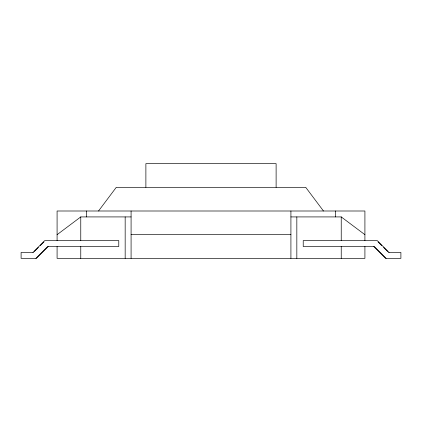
<?xml version="1.0" encoding="UTF-8"?>
<svg xmlns="http://www.w3.org/2000/svg" width="422" height="422" viewBox="0 0 422 422"><rect width="100%" height="100%" fill="white"/><g stroke="black" fill="none" stroke-linecap="round" stroke-linejoin="round"><path stroke-width="0.63" d="M98.526 211L116.287 187.321L305.713 187.321L323.474 211M32.937 252.44L44.779 240.598L118.777 240.598L118.777 246.517L47.739 246.517L35.902 258.359M34.319 251.528L38.418 247.429M40.238 245.609L43.883 241.964M48.208 246.517L36.371 258.359L21.1 258.359L21.1 252.44L33.407 252.44M57.086 234.679L80.766 216.919L131.084 216.919M290.916 216.919L341.234 216.919L364.914 234.679M131.084 234.679L290.916 234.679M388.593 252.44L400.9 252.44L400.9 258.359L385.629 258.359L373.792 246.517M389.063 252.44L377.221 240.598L303.223 240.598L303.223 246.517L374.261 246.517L386.098 258.359M378.117 241.964L381.762 245.609M383.582 247.429L387.681 251.528M364.914 240.598L364.914 211L57.086 211L57.086 240.598M364.914 246.517L364.914 258.359L57.086 258.359L57.086 246.517M341.234 216.919L341.234 240.598M341.234 246.517L341.234 258.359M335.316 211L335.316 216.919M296.835 216.919L296.835 258.359M290.916 211L290.916 258.359M276.115 187.321L276.115 163.641L145.885 163.641L145.885 187.321M131.084 211L131.084 258.359M125.165 216.919L125.165 258.359M86.684 211L86.684 216.919M80.766 216.919L80.766 240.598M80.766 246.517L80.766 258.359"/></g></svg>
